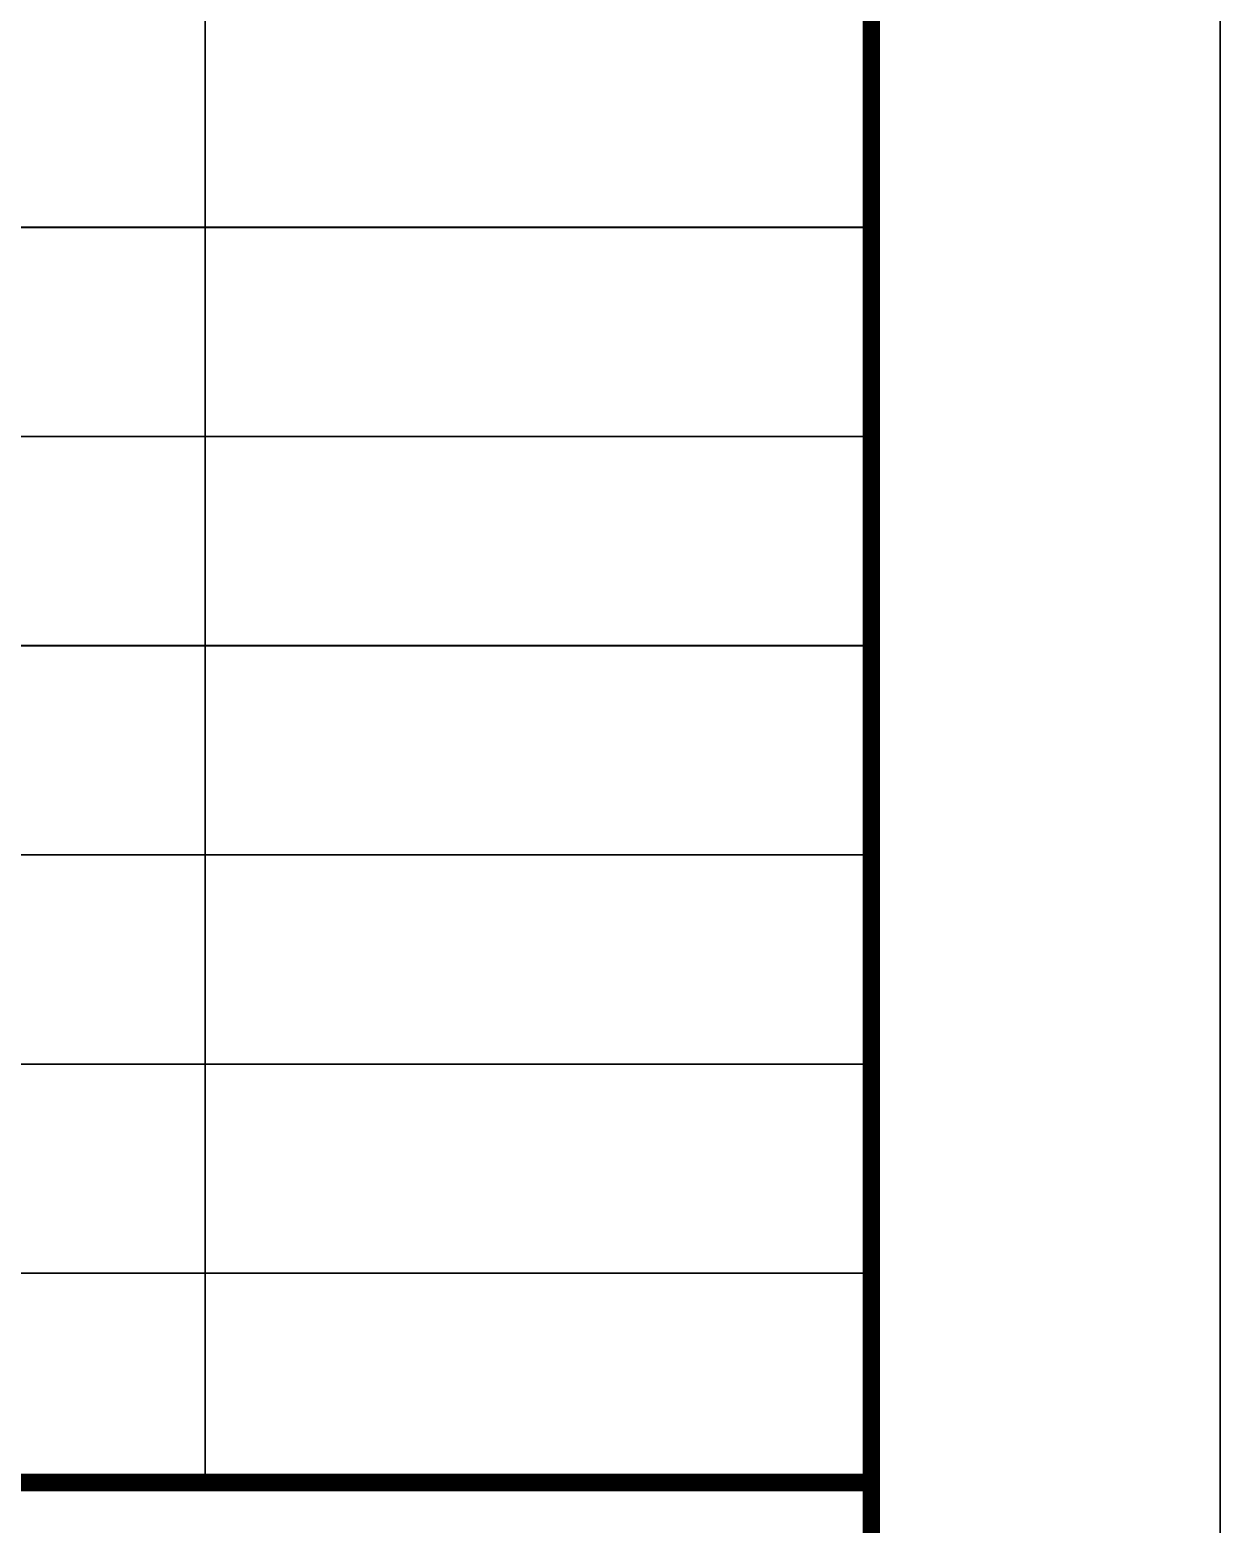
# Model space of a CAD drawing. Extents: x -483182 to 812890, y -390528 to -214858.
# Drawn here: x -129192 to -125777, y -302861 to -298576 of the extents above; entities that cross this region are included whole.
import ezdxf

# ---------------------------------------------------------------- set-up
doc = ezdxf.new("R2010")
doc.units = 0
doc.header["$LTSCALE"] = 1000
doc.header["$MEASUREMENT"] = 0

# ---------------------------------------------------------------- blocks, each defined once
blk = doc.blocks.new('图签信息')
at = {"const_width": 0.5}
for points in [[(-65, 574), (-65, 500.5), (0, 500.5), (0, 574)], [(-65, 0), (0, 0), (0, 500.5), (-65, 500.5)]]:
    blk.add_lwpolyline(points, close=True, dxfattribs=at)
at = {"const_width": 0.05}
for points in [[(-19.101, 566.5), (-19.101, 500.5)], [(-65, 536.5), (0, 536.5)], [(-65, 530.5), (0, 530.5)], [(-65, 524.5), (0, 524.5)], [(-65, 518.5), (0, 518.5)], [(-65, 512.5), (0, 512.5)], [(-65, 512.5), (0, 512.5)], [(-65, 506.5), (0, 506.5)], [(-65, 500.5), (0, 500.5)]]:
    blk.add_lwpolyline(points, dxfattribs=at)
blk = doc.blocks.new('图框-A1')
at = {"const_width": 0.05}
blk.add_lwpolyline([(0, 0), (841, 0), (841, 594), (0, 594)], close=True, dxfattribs=at)

msp = doc.modelspace()

# ---------------------------------------------------------------- block references
for name, p, xscale, yscale, zscale in [('图框-A1', (-209880, -353791.9), 100, 100, 100), ('图签信息', (-126780, -352791.9), 100.0000000000001, 100.0000000000001, 100.0000000000001)]:
    msp.add_blockref(name, p, dxfattribs=dict(xscale=xscale, yscale=yscale, zscale=zscale))

doc.saveas('drawing.dxf')
